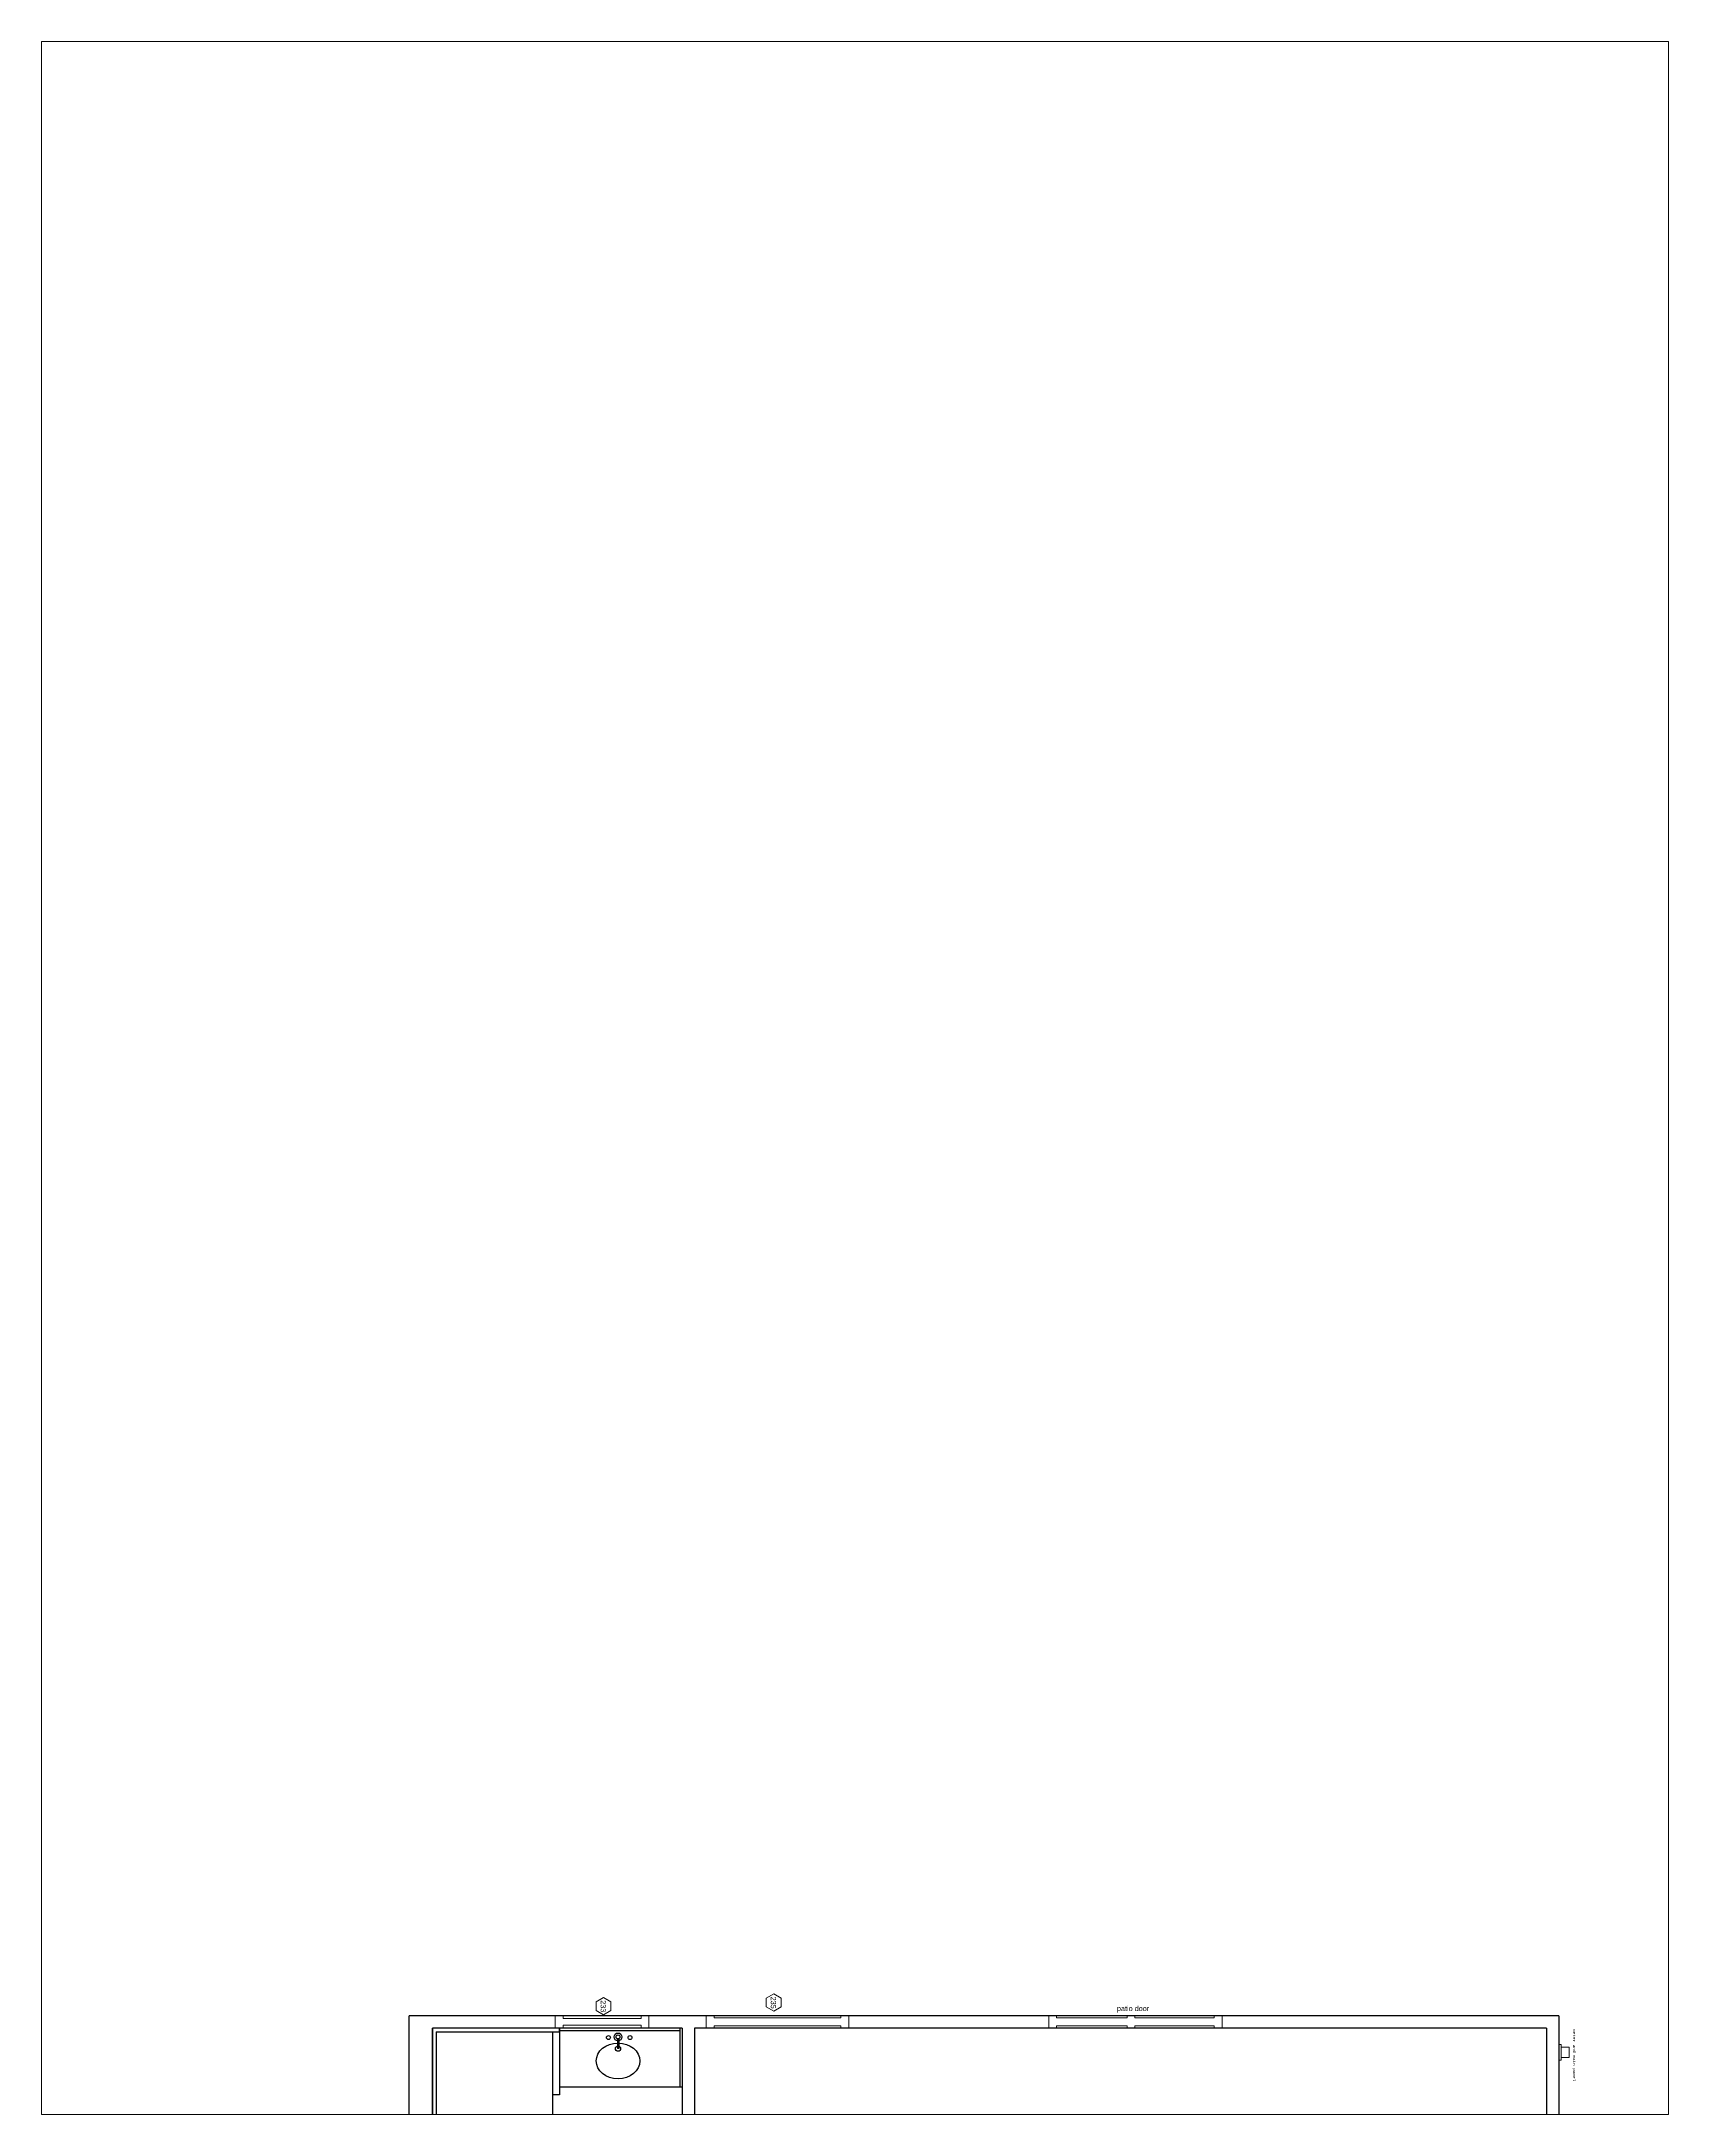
# Paper-space layout 'Layout1' of a CAD drawing. Header units: inches. Extents: x 3.87 to 6.77, y 3.16 to 6.85.
# The model-space entities are those that its viewports show. They can reach past a viewport. Long polylines and large blocks are cut down to what shows.
import ezdxf

# ---------------------------------------------------------------- set-up
doc = ezdxf.new("R2010")
doc.units = ezdxf.units.IN
doc.header["$MEASUREMENT"] = 0
doc.layers.get('0').update_dxf_attribs({"color": 1, "lineweight": 9})
doc.layers.add('A101-Floorplan-1st-floor', color=7, linetype='Continuous', lineweight=9)
doc.styles.add('Reg', font='Courier New.ttf', dxfattribs={"height": 1})
doc.styles.get("Standard").update_dxf_attribs({"font": 'Arial.ttf', "height": 2})

# ---------------------------------------------------------------- blocks, each defined once
blk = doc.blocks.new('L1-bathroom-window')
at = {"layer": 'A101-Floorplan-1st-floor'}
for p, q in [((0, 36), (-4.76, 36)), ((-3.69, 33), (-4.76, 33)), ((-3.69, 3), (-3.69, 33)), ((0, 33), (-1.19, 33)), ((-1.19, 3), (-1.19, 33)), ((-4.76, 3), (-3.69, 3)), ((-4.76, 0), (0, 0)), ((-1.19, 3), (0, 3))]:
    blk.add_line(p, q, dxfattribs=at)
at = {"layer": 'A101-Floorplan-1st-floor', "lineweight": 30}
for p, q in [((-4.76, 36), (-4.76, 33)), ((0, 36), (-0.01, 33)), ((-4.76, 3), (-4.76, 0)), ((-0.01, 3), (0, 0))]:
    blk.add_line(p, q, dxfattribs=at)
blk = doc.blocks.new('L1-family-room-window')
at = {"layer": 'A101-Floorplan-1st-floor'}
for p, q in [((0.01, 54.75), (-4.75, 54.75)), ((-3.93, 51.75), (-4.75, 51.75)), ((-3.93, 3), (-3.93, 51.75)), ((0.01, 51.75), (-0.93, 51.75)), ((-0.93, 3), (-0.93, 51.75)), ((-4.75, 3), (-3.93, 3)), ((-4.75, 0), (0.01, 0)), ((-0.93, 3), (0.01, 3))]:
    blk.add_line(p, q, dxfattribs=at)
at = {"layer": 'A101-Floorplan-1st-floor', "lineweight": 30}
for p, q in [((-4.75, 54.75), (-4.75, 51.75)), ((0.01, 54.75), (0.01, 51.75)), ((-4.75, 3), (-4.75, 0)), ((0, 3), (0.01, 0))]:
    blk.add_line(p, q, dxfattribs=at)
blk = doc.blocks.new('L1-family-room-patio-doors')
at = {"layer": 'A101-Floorplan-1st-floor'}
for p, q in [((0, 66.63), (-4.75, 66.63)), ((-0.07, 66.63), (-0.07, 63.63)), ((-3.93, 63.63), (-4.75, 63.63)), ((-3.93, 33.13), (-3.93, 63.63)), ((-0.93, 33.13), (-0.93, 63.63)), ((0, 63.63), (-0.93, 63.63)), ((-4.75, 33.13), (-3.93, 33.13)), ((-0.93, 33.13), (0, 33.13)), ((-0.07, 33.13), (-0.07, 30.13)), ((-4.75, 30.13), (-3.93, 30.13)), ((-3.93, 3), (-3.93, 30.13)), ((-0.93, 3), (-0.93, 30.13)), ((-0.93, 30.13), (0, 30.13)), ((-4.75, 3), (-3.93, 3)), ((-4.75, 0), (0, 0)), ((-0.93, 3), (0, 3)), ((-0.07, 3), (-0.07, 0))]:
    blk.add_line(p, q, dxfattribs=at)
at = {"layer": 'A101-Floorplan-1st-floor', "lineweight": 30}
for p, q in [((-4.75, 66.63), (-4.75, 63.63)), ((-4.75, 33.13), (-4.75, 30.13)), ((-4.75, 3), (-4.75, 0))]:
    blk.add_line(p, q, dxfattribs=at)
blk = doc.blocks.new('L1-bathroom-sink-faucets-bowl')
at = {"lineweight": 30}
for p, q in [((2.21, 0.25), (5.98, 0.25)), ((5.98, 0.25), (5.98, -0.25)), ((2.21, -0.25), (5.98, -0.25))]:
    blk.add_line(p, q, dxfattribs=at)
for centre, radius in [((1.5, 0), 1.5), ((1.5, 0), 0.75), ((1.75, 4.59), 0.75), ((6, 0), 1), ((1.75, -3.69), 0.75)]:
    blk.add_circle(centre, radius, dxfattribs=at)
blk.add_ellipse((10.75, 0), major_axis=(0, -8.38), ratio=0.820896, dxfattribs=at)
blk = doc.blocks.new('L1-granite-splash-and-counter')
at = {"layer": 'A101-Floorplan-1st-floor', "lineweight": 30}
for p, q in [((0, 0), (22.63, 0)), ((0, 0), (0, -0.88)), ((22.63, 0), (22.63, -47.13)), ((0, -0.88), (22.63, -0.88)), ((0, -0.88), (0, -47.13)), ((0.88, -47.13), (0.88, -0.88)), ((0, -47.13), (0.88, -47.13)), ((0.88, -47.13), (22.63, -47.13))]:
    blk.add_line(p, q, dxfattribs=at)
blk = doc.blocks.new('L1-shower-tiles-and-glass-walls')
at = {"layer": 'A101-Floorplan-1st-floor', "lineweight": 30}
for p, q in [((1.37, 48.75), (0, 48.75)), ((0, 48.75), (0, 48.75)), ((0, 48.75), (0, 0)), ((1.37, 1.37), (1.37, 48.75)), ((1.37, 48.75), (25.62, 48.75)), ((25.62, 48.75), (25.62, 46)), ((1.37, 46), (46.12, 46)), ((46.12, 1.37), (46.12, 46)), ((0, 0), (48.88, 0)), ((1.37, 1.37), (48.88, 1.37)), ((48.88, 1.37), (48.88, 0))]:
    blk.add_line(p, q, dxfattribs=at)
blk = doc.blocks.new('window-233')
blk.add_lwpolyline([(-1.66, 2.84), (-3.31, -0.01), (-1.66, -2.87), (1.63, -2.87), (3.28, -0.01), (1.63, 2.84)], close=True)
blk.add_text('233', height=2).set_placement((-2.29, -1.12))
blk = doc.blocks.new('window-235')
blk.add_lwpolyline([(-2, 2.97), (-3.65, 0.11), (-2, -2.74), (1.3, -2.74), (2.94, 0.11), (1.3, 2.97)], close=True)
blk.add_text('235', height=2).set_placement((-2.63, -1))
blk = doc.blocks.new('meter-and-main-panel')
at = {"layer": 'A101-Floorplan-1st-floor', "lineweight": 5}
for p, q in [((0, 0), (0, 1)), ((0, 1), (6, 1)), ((1, 1), (1, 4)), ((1, 4), (5, 4)), ((5, 4), (5, 1)), ((6, 1), (6, 0))]:
    blk.add_line(p, q, dxfattribs=at)
at = {"layer": 'A101-Floorplan-1st-floor', "lineweight": 5, "style": 'Reg'}
blk.add_text('meter and main panel', height=1, dxfattribs=at).set_placement((-5.88, 5.49))

msp = doc.modelspace()

# ---------------------------------------------------------------- linework, layer by layer
at = {"layer": 'A101-Floorplan-1st-floor', "lineweight": -3}
for p, q in [((51.29, 527.99), (206.32, 527.99)), ((51.29, 527.99), (51.29, 86.18)), ((56.04, 523.24), (56.04, 195.83)), ((56.04, 523.24), (206.32, 523.24)), ((56.04, 195.83), (151.6, 195.83)), ((56.04, 191.08), (56.04, 95.2)), ((56.04, 191.08), (151.6, 191.08)), ((142.29, 95.2), (56.04, 95.2)), ((353.82, 86.18), (51.29, 86.18))]:
    msp.add_line(p, q, dxfattribs=at)

# ---------------------------------------------------------------- block references
at = {"lineweight": 5}
msp.add_blockref('meter-and-main-panel', (62.29, 527.99), dxfattribs=at)
at = {"lineweight": -3}
msp.add_blockref('L1-shower-tiles-and-glass-walls', (56.04, 95.2), dxfattribs=at)
at = {"layer": 'A101-Floorplan-1st-floor', "lineweight": -3}
for name, p in [('L1-family-room-patio-doors', (56.04, 331.98)), ('L1-family-room-window', (56.04, 200.36)), ('L1-granite-splash-and-counter', (56.04, 191.08)), ('L1-bathroom-window', (56.04, 142.33)), ('L1-bathroom-sink-faucets-bowl', (57.91, 166.45))]:
    msp.add_blockref(name, p, dxfattribs=at)
at = {"layer": 'A101-Floorplan-1st-floor', "lineweight": 5}
for name, p in [('window-235', (46.56, 226.17)), ('window-233', (47.6, 160.88))]:
    msp.add_blockref(name, p, dxfattribs=at)

# ---------------------------------------------------------------- texts
msp.add_text('patio door', height=2, rotation=90, dxfattribs=at).set_placement((49.49, 358.19))

psp = doc.layouts.get("Layout1")

# ---------------------------------------------------------------- viewports
at = {"layer": '0', "lineweight": 5, "view_target_point": (241.7211, 207.2679), "view_twist_angle": 270}
psp.add_viewport(center=(5.3214, 5.0062), size=(2.8947, 3.68719), view_center_point=(50.2509, 550.7556), view_height=796.56338, dxfattribs=at)

doc.saveas('drawing.dxf')
